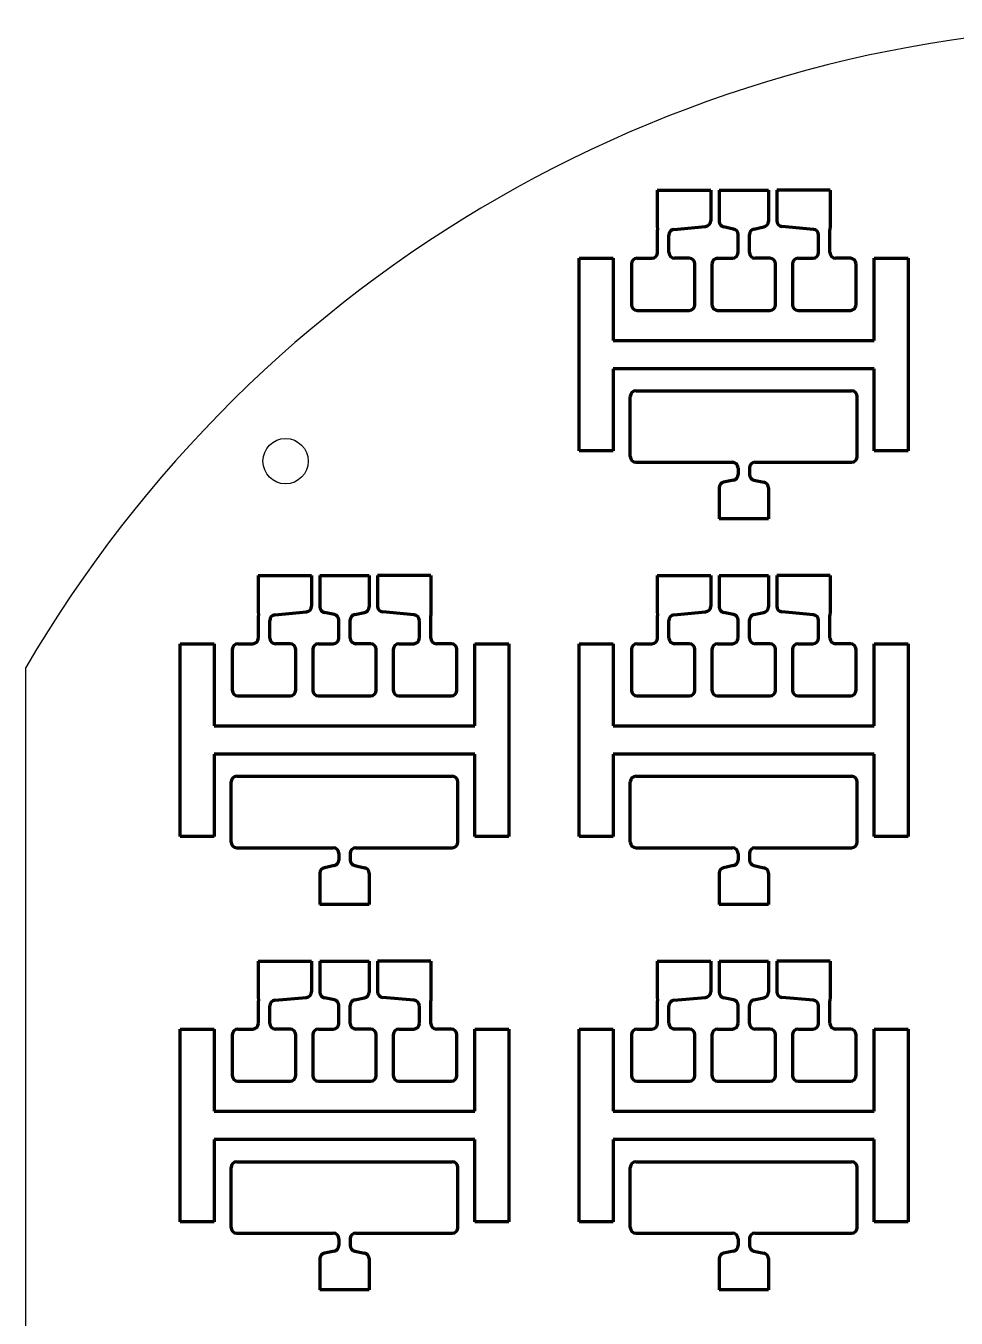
# Model space of a CAD drawing. Header units: millimetres. Extents: x 2372 to 2569, y 1689 to 1917.
# Drawn here: x 2372.4 to 2454.5, y 1803.3 to 1917.3 of the extents above; entities that cross this region are included whole.
import ezdxf

# ---------------------------------------------------------------- set-up
doc = ezdxf.new("R2010")
doc.units = ezdxf.units.MM
doc.layers.add('mask_hole', color=100, linetype='Continuous')
doc.layers.add('mask_outline', color=10, linetype='Continuous')
doc.layers.add('mask_stencil', color=30, linetype='Continuous', lineweight=70)

msp = doc.modelspace()

# ---------------------------------------------------------------- linework, layer by layer
at = {"layer": 'mask_hole'}
msp.add_circle((2395.34, 1878.88), 2, dxfattribs=at)
at = {"layer": 'mask_outline'}
msp.add_line((2372.44, 1745.88), (2372.44, 1860.68), dxfattribs=at)
msp.add_arc((2470.94, 1803.28), 114, 30.2232, 149.7686, dxfattribs=at)
at = {"layer": 'mask_stencil'}
for p, q in [((2428.12, 1902.78), (2432.83, 1902.78)), ((2428.12, 1902.78), (2428.12, 1899.63)), ((2432.83, 1902.78), (2432.83, 1900.08)), ((2433.57, 1902.78), (2437.91, 1902.78)), ((2433.57, 1902.78), (2433.57, 1900.03)), ((2437.91, 1902.78), (2437.91, 1900.03)), ((2443.36, 1902.78), (2438.65, 1902.78)), ((2438.65, 1902.78), (2438.65, 1900.08)), ((2443.36, 1902.78), (2443.36, 1899.63)), ((2428.12, 1899.63), (2428.14, 1899.28)), ((2428.14, 1897.28), (2428.14, 1899.28)), ((2429.59, 1899.32), (2432.38, 1899.58)), ((2434.84, 1899.36), (2433.97, 1899.54)), ((2436.64, 1899.36), (2437.51, 1899.54)), ((2441.89, 1899.32), (2439.1, 1899.58)), ((2443.36, 1899.63), (2443.34, 1899.28)), ((2443.34, 1897.28), (2443.34, 1899.28)), ((2429.14, 1897.28), (2429.14, 1898.83)), ((2435.24, 1897.28), (2435.24, 1898.87)), ((2436.24, 1897.28), (2436.24, 1898.87)), ((2442.34, 1897.28), (2442.34, 1898.83)), ((2421.24, 1896.78), (2424.24, 1896.78)), ((2421.24, 1879.78), (2421.24, 1896.78)), ((2424.24, 1896.78), (2424.24, 1889.53)), ((2425.84, 1896.28), (2425.84, 1892.68)), ((2426.34, 1896.78), (2427.64, 1896.78)), ((2430.94, 1896.78), (2429.64, 1896.78)), ((2431.44, 1892.68), (2431.44, 1896.28)), ((2432.94, 1896.28), (2432.94, 1892.68)), ((2433.44, 1896.78), (2434.74, 1896.78)), ((2438.04, 1896.78), (2436.74, 1896.78)), ((2438.54, 1892.68), (2438.54, 1896.28)), ((2440.04, 1896.28), (2440.04, 1892.68)), ((2440.54, 1896.78), (2441.84, 1896.78)), ((2445.14, 1896.78), (2443.84, 1896.78)), ((2445.64, 1892.68), (2445.64, 1896.28)), ((2447.24, 1889.53), (2447.24, 1896.78)), ((2447.24, 1896.78), (2450.24, 1896.78)), ((2450.24, 1896.78), (2450.24, 1879.78)), ((2426.34, 1892.18), (2430.94, 1892.18)), ((2433.44, 1892.18), (2438.04, 1892.18)), ((2440.54, 1892.18), (2445.14, 1892.18)), ((2424.24, 1889.53), (2447.24, 1889.53)), ((2447.24, 1887.03), (2424.24, 1887.03)), ((2424.24, 1887.03), (2424.24, 1879.78)), ((2447.24, 1879.78), (2447.24, 1887.03)), ((2425.74, 1879.28), (2425.74, 1884.58)), ((2426.24, 1885.08), (2445.24, 1885.08)), ((2445.74, 1879.28), (2445.74, 1884.58)), ((2424.24, 1879.78), (2421.24, 1879.78)), ((2426.24, 1878.78), (2434.74, 1878.78)), ((2436.74, 1878.78), (2445.24, 1878.78)), ((2450.24, 1879.78), (2447.24, 1879.78)), ((2435.24, 1878.28), (2435.24, 1877.69)), ((2436.24, 1878.28), (2436.24, 1877.69)), ((2433.57, 1876.53), (2433.57, 1873.78)), ((2434.84, 1877.2), (2433.97, 1877.02)), ((2436.64, 1877.2), (2437.51, 1877.02)), ((2437.91, 1876.53), (2437.91, 1873.78)), ((2437.91, 1873.78), (2433.57, 1873.78)), ((2392.92, 1868.78), (2397.63, 1868.78)), ((2392.92, 1868.78), (2392.92, 1865.63)), ((2397.63, 1868.78), (2397.63, 1866.08)), ((2398.37, 1868.78), (2402.71, 1868.78)), ((2398.37, 1868.78), (2398.37, 1866.03)), ((2402.71, 1868.78), (2402.71, 1866.03)), ((2408.16, 1868.78), (2403.45, 1868.78)), ((2403.45, 1868.78), (2403.45, 1866.08)), ((2408.16, 1868.78), (2408.16, 1865.63)), ((2428.12, 1868.78), (2432.83, 1868.78)), ((2428.12, 1868.78), (2428.12, 1865.63)), ((2432.83, 1868.78), (2432.83, 1866.08)), ((2433.57, 1868.78), (2437.91, 1868.78)), ((2433.57, 1868.78), (2433.57, 1866.03)), ((2437.91, 1868.78), (2437.91, 1866.03)), ((2443.36, 1868.78), (2438.65, 1868.78)), ((2438.65, 1868.78), (2438.65, 1866.08)), ((2443.36, 1868.78), (2443.36, 1865.63)), ((2392.92, 1865.63), (2392.94, 1865.28)), ((2392.94, 1863.28), (2392.94, 1865.28)), ((2394.39, 1865.32), (2397.18, 1865.58)), ((2399.64, 1865.36), (2398.77, 1865.54)), ((2401.44, 1865.36), (2402.31, 1865.54)), ((2406.69, 1865.32), (2403.9, 1865.58)), ((2408.16, 1865.63), (2408.14, 1865.28)), ((2408.14, 1863.28), (2408.14, 1865.28)), ((2428.12, 1865.63), (2428.14, 1865.28)), ((2428.14, 1863.28), (2428.14, 1865.28)), ((2429.59, 1865.32), (2432.38, 1865.58)), ((2434.84, 1865.36), (2433.97, 1865.54)), ((2436.64, 1865.36), (2437.51, 1865.54)), ((2441.89, 1865.32), (2439.1, 1865.58)), ((2443.36, 1865.63), (2443.34, 1865.28)), ((2443.34, 1863.28), (2443.34, 1865.28)), ((2393.94, 1863.28), (2393.94, 1864.83)), ((2400.04, 1863.28), (2400.04, 1864.87)), ((2401.04, 1863.28), (2401.04, 1864.87)), ((2407.14, 1863.28), (2407.14, 1864.83)), ((2429.14, 1863.28), (2429.14, 1864.83)), ((2435.24, 1863.28), (2435.24, 1864.87)), ((2436.24, 1863.28), (2436.24, 1864.87)), ((2442.34, 1863.28), (2442.34, 1864.83)), ((2386.04, 1862.78), (2389.04, 1862.78)), ((2386.04, 1845.78), (2386.04, 1862.78)), ((2389.04, 1862.78), (2389.04, 1855.53)), ((2391.14, 1862.78), (2392.44, 1862.78)), ((2395.74, 1862.78), (2394.44, 1862.78)), ((2398.24, 1862.78), (2399.54, 1862.78)), ((2402.84, 1862.78), (2401.54, 1862.78)), ((2405.34, 1862.78), (2406.64, 1862.78)), ((2409.94, 1862.78), (2408.64, 1862.78)), ((2412.04, 1855.53), (2412.04, 1862.78)), ((2412.04, 1862.78), (2415.04, 1862.78)), ((2415.04, 1862.78), (2415.04, 1845.78)), ((2421.24, 1862.78), (2424.24, 1862.78)), ((2421.24, 1845.78), (2421.24, 1862.78)), ((2424.24, 1862.78), (2424.24, 1855.53)), ((2426.34, 1862.78), (2427.64, 1862.78)), ((2430.94, 1862.78), (2429.64, 1862.78)), ((2433.44, 1862.78), (2434.74, 1862.78)), ((2438.04, 1862.78), (2436.74, 1862.78)), ((2440.54, 1862.78), (2441.84, 1862.78)), ((2445.14, 1862.78), (2443.84, 1862.78)), ((2447.24, 1855.53), (2447.24, 1862.78)), ((2447.24, 1862.78), (2450.24, 1862.78)), ((2450.24, 1862.78), (2450.24, 1845.78)), ((2390.64, 1862.28), (2390.64, 1858.68)), ((2396.24, 1858.68), (2396.24, 1862.28)), ((2397.74, 1862.28), (2397.74, 1858.68)), ((2403.34, 1858.68), (2403.34, 1862.28)), ((2404.84, 1862.28), (2404.84, 1858.68)), ((2410.44, 1858.68), (2410.44, 1862.28)), ((2425.84, 1862.28), (2425.84, 1858.68)), ((2431.44, 1858.68), (2431.44, 1862.28)), ((2432.94, 1862.28), (2432.94, 1858.68)), ((2438.54, 1858.68), (2438.54, 1862.28)), ((2440.04, 1862.28), (2440.04, 1858.68)), ((2445.64, 1858.68), (2445.64, 1862.28)), ((2391.14, 1858.18), (2395.74, 1858.18)), ((2398.24, 1858.18), (2402.84, 1858.18)), ((2405.34, 1858.18), (2409.94, 1858.18)), ((2426.34, 1858.18), (2430.94, 1858.18)), ((2433.44, 1858.18), (2438.04, 1858.18)), ((2440.54, 1858.18), (2445.14, 1858.18)), ((2389.04, 1855.53), (2412.04, 1855.53)), ((2424.24, 1855.53), (2447.24, 1855.53)), ((2412.04, 1853.03), (2389.04, 1853.03)), ((2389.04, 1853.03), (2389.04, 1845.78)), ((2412.04, 1845.78), (2412.04, 1853.03)), ((2447.24, 1853.03), (2424.24, 1853.03)), ((2424.24, 1853.03), (2424.24, 1845.78)), ((2447.24, 1845.78), (2447.24, 1853.03)), ((2390.54, 1845.28), (2390.54, 1850.58)), ((2391.04, 1851.08), (2410.04, 1851.08)), ((2410.54, 1845.28), (2410.54, 1850.58)), ((2425.74, 1845.28), (2425.74, 1850.58)), ((2426.24, 1851.08), (2445.24, 1851.08)), ((2445.74, 1845.28), (2445.74, 1850.58)), ((2389.04, 1845.78), (2386.04, 1845.78)), ((2415.04, 1845.78), (2412.04, 1845.78)), ((2424.24, 1845.78), (2421.24, 1845.78)), ((2450.24, 1845.78), (2447.24, 1845.78)), ((2391.04, 1844.78), (2399.54, 1844.78)), ((2401.54, 1844.78), (2410.04, 1844.78)), ((2426.24, 1844.78), (2434.74, 1844.78)), ((2436.74, 1844.78), (2445.24, 1844.78)), ((2400.04, 1844.28), (2400.04, 1843.69)), ((2401.04, 1844.28), (2401.04, 1843.69)), ((2435.24, 1844.28), (2435.24, 1843.69)), ((2436.24, 1844.28), (2436.24, 1843.69)), ((2398.37, 1842.53), (2398.37, 1839.78)), ((2399.64, 1843.2), (2398.77, 1843.02)), ((2401.44, 1843.2), (2402.31, 1843.02)), ((2402.71, 1842.53), (2402.71, 1839.78)), ((2433.57, 1842.53), (2433.57, 1839.78)), ((2434.84, 1843.2), (2433.97, 1843.02)), ((2436.64, 1843.2), (2437.51, 1843.02)), ((2437.91, 1842.53), (2437.91, 1839.78)), ((2402.71, 1839.78), (2398.37, 1839.78)), ((2437.91, 1839.78), (2433.57, 1839.78)), ((2392.92, 1834.78), (2397.63, 1834.78)), ((2392.92, 1834.78), (2392.92, 1831.63)), ((2397.63, 1834.78), (2397.63, 1832.08)), ((2398.37, 1834.78), (2402.71, 1834.78)), ((2398.37, 1834.78), (2398.37, 1832.03)), ((2402.71, 1834.78), (2402.71, 1832.03)), ((2408.16, 1834.78), (2403.45, 1834.78)), ((2403.45, 1834.78), (2403.45, 1832.08)), ((2408.16, 1834.78), (2408.16, 1831.63)), ((2428.12, 1834.78), (2432.83, 1834.78)), ((2428.12, 1834.78), (2428.12, 1831.63)), ((2432.83, 1834.78), (2432.83, 1832.08)), ((2433.57, 1834.78), (2437.91, 1834.78)), ((2433.57, 1834.78), (2433.57, 1832.03)), ((2437.91, 1834.78), (2437.91, 1832.03)), ((2443.36, 1834.78), (2438.65, 1834.78)), ((2438.65, 1834.78), (2438.65, 1832.08)), ((2443.36, 1834.78), (2443.36, 1831.63)), ((2392.92, 1831.63), (2392.94, 1831.28)), ((2392.94, 1829.28), (2392.94, 1831.28)), ((2394.39, 1831.32), (2397.18, 1831.58)), ((2399.64, 1831.36), (2398.77, 1831.54)), ((2400.04, 1829.28), (2400.04, 1830.87)), ((2401.04, 1829.28), (2401.04, 1830.87)), ((2401.44, 1831.36), (2402.31, 1831.54)), ((2406.69, 1831.32), (2403.9, 1831.58)), ((2408.16, 1831.63), (2408.14, 1831.28)), ((2408.14, 1829.28), (2408.14, 1831.28)), ((2428.12, 1831.63), (2428.14, 1831.28)), ((2428.14, 1829.28), (2428.14, 1831.28)), ((2429.59, 1831.32), (2432.38, 1831.58)), ((2434.84, 1831.36), (2433.97, 1831.54)), ((2435.24, 1829.28), (2435.24, 1830.87)), ((2436.24, 1829.28), (2436.24, 1830.87)), ((2436.64, 1831.36), (2437.51, 1831.54)), ((2441.89, 1831.32), (2439.1, 1831.58)), ((2443.36, 1831.63), (2443.34, 1831.28)), ((2443.34, 1829.28), (2443.34, 1831.28)), ((2393.94, 1829.28), (2393.94, 1830.83)), ((2407.14, 1829.28), (2407.14, 1830.83)), ((2429.14, 1829.28), (2429.14, 1830.83)), ((2442.34, 1829.28), (2442.34, 1830.83)), ((2386.04, 1828.78), (2389.04, 1828.78)), ((2386.04, 1811.78), (2386.04, 1828.78)), ((2389.04, 1828.78), (2389.04, 1821.53)), ((2391.14, 1828.78), (2392.44, 1828.78)), ((2395.74, 1828.78), (2394.44, 1828.78)), ((2398.24, 1828.78), (2399.54, 1828.78)), ((2402.84, 1828.78), (2401.54, 1828.78)), ((2405.34, 1828.78), (2406.64, 1828.78)), ((2409.94, 1828.78), (2408.64, 1828.78)), ((2412.04, 1821.53), (2412.04, 1828.78)), ((2412.04, 1828.78), (2415.04, 1828.78)), ((2415.04, 1828.78), (2415.04, 1811.78)), ((2421.24, 1828.78), (2424.24, 1828.78)), ((2421.24, 1811.78), (2421.24, 1828.78)), ((2424.24, 1828.78), (2424.24, 1821.53)), ((2426.34, 1828.78), (2427.64, 1828.78)), ((2430.94, 1828.78), (2429.64, 1828.78)), ((2433.44, 1828.78), (2434.74, 1828.78)), ((2438.04, 1828.78), (2436.74, 1828.78)), ((2440.54, 1828.78), (2441.84, 1828.78)), ((2445.14, 1828.78), (2443.84, 1828.78)), ((2447.24, 1821.53), (2447.24, 1828.78)), ((2447.24, 1828.78), (2450.24, 1828.78)), ((2450.24, 1828.78), (2450.24, 1811.78)), ((2390.64, 1828.28), (2390.64, 1824.68)), ((2396.24, 1824.68), (2396.24, 1828.28)), ((2397.74, 1828.28), (2397.74, 1824.68)), ((2403.34, 1824.68), (2403.34, 1828.28)), ((2404.84, 1828.28), (2404.84, 1824.68)), ((2410.44, 1824.68), (2410.44, 1828.28)), ((2425.84, 1828.28), (2425.84, 1824.68)), ((2431.44, 1824.68), (2431.44, 1828.28)), ((2432.94, 1828.28), (2432.94, 1824.68)), ((2438.54, 1824.68), (2438.54, 1828.28)), ((2440.04, 1828.28), (2440.04, 1824.68)), ((2445.64, 1824.68), (2445.64, 1828.28)), ((2391.14, 1824.18), (2395.74, 1824.18)), ((2398.24, 1824.18), (2402.84, 1824.18)), ((2405.34, 1824.18), (2409.94, 1824.18)), ((2426.34, 1824.18), (2430.94, 1824.18)), ((2433.44, 1824.18), (2438.04, 1824.18)), ((2440.54, 1824.18), (2445.14, 1824.18)), ((2389.04, 1821.53), (2412.04, 1821.53)), ((2424.24, 1821.53), (2447.24, 1821.53)), ((2412.04, 1819.03), (2389.04, 1819.03)), ((2389.04, 1819.03), (2389.04, 1811.78)), ((2412.04, 1811.78), (2412.04, 1819.03)), ((2447.24, 1819.03), (2424.24, 1819.03)), ((2424.24, 1819.03), (2424.24, 1811.78)), ((2447.24, 1811.78), (2447.24, 1819.03)), ((2390.54, 1811.28), (2390.54, 1816.58)), ((2391.04, 1817.08), (2410.04, 1817.08)), ((2410.54, 1811.28), (2410.54, 1816.58)), ((2425.74, 1811.28), (2425.74, 1816.58)), ((2426.24, 1817.08), (2445.24, 1817.08)), ((2445.74, 1811.28), (2445.74, 1816.58)), ((2389.04, 1811.78), (2386.04, 1811.78)), ((2415.04, 1811.78), (2412.04, 1811.78)), ((2424.24, 1811.78), (2421.24, 1811.78)), ((2450.24, 1811.78), (2447.24, 1811.78)), ((2391.04, 1810.78), (2399.54, 1810.78)), ((2401.54, 1810.78), (2410.04, 1810.78)), ((2426.24, 1810.78), (2434.74, 1810.78)), ((2436.74, 1810.78), (2445.24, 1810.78)), ((2399.64, 1809.2), (2398.77, 1809.02)), ((2400.04, 1810.28), (2400.04, 1809.69)), ((2401.04, 1810.28), (2401.04, 1809.69)), ((2401.44, 1809.2), (2402.31, 1809.02)), ((2434.84, 1809.2), (2433.97, 1809.02)), ((2435.24, 1810.28), (2435.24, 1809.69)), ((2436.24, 1810.28), (2436.24, 1809.69)), ((2436.64, 1809.2), (2437.51, 1809.02)), ((2398.37, 1808.53), (2398.37, 1805.78)), ((2402.71, 1808.53), (2402.71, 1805.78)), ((2433.57, 1808.53), (2433.57, 1805.78)), ((2437.91, 1808.53), (2437.91, 1805.78)), ((2402.71, 1805.78), (2398.37, 1805.78)), ((2437.91, 1805.78), (2433.57, 1805.78))]:
    msp.add_line(p, q, dxfattribs=at)
for centre, start, end in [((2429.64, 1898.83), 95.3386, 179.9989), ((2432.33, 1900.08), 275.3386, 360), ((2434.07, 1900.03), 180, 258.3428), ((2434.74, 1898.87), 0, 78.3428), ((2436.74, 1898.87), 101.6572, 179.9988), ((2437.41, 1900.03), 281.6572, 0), ((2439.15, 1900.08), 180, 264.6614), ((2441.84, 1898.83), 0.0011, 84.6614), ((2427.64, 1897.28), 270, 0), ((2429.64, 1897.28), 180, 270), ((2434.74, 1897.28), 270, 0), ((2436.74, 1897.28), 180, 270), ((2441.84, 1897.28), 270, 0), ((2443.84, 1897.28), 180, 270), ((2426.34, 1896.28), 90, 180), ((2430.94, 1896.28), 0, 90), ((2433.44, 1896.28), 90, 180), ((2438.04, 1896.28), 0, 90), ((2440.54, 1896.28), 90, 180), ((2445.14, 1896.28), 0, 90), ((2426.34, 1892.68), 180, 270), ((2430.94, 1892.68), 270, 0), ((2433.44, 1892.68), 180, 270), ((2438.04, 1892.68), 270, 0), ((2440.54, 1892.68), 180, 270), ((2445.14, 1892.68), 270, 0), ((2426.24, 1884.58), 90, 180), ((2445.24, 1884.58), 0, 90), ((2426.24, 1879.28), 180, 270), ((2434.74, 1878.28), 0, 90), ((2436.74, 1878.28), 90, 180), ((2445.24, 1879.28), 270, 0), ((2434.74, 1877.69), 281.6572, 0), ((2436.74, 1877.69), 180.0012, 258.3428), ((2434.07, 1876.53), 101.6572, 180), ((2437.41, 1876.53), 0, 78.3428), ((2394.44, 1864.83), 95.3386, 179.9989), ((2397.13, 1866.08), 275.3386, 360), ((2398.87, 1866.03), 180, 258.3428), ((2399.54, 1864.87), 0, 78.3428), ((2401.54, 1864.87), 101.6572, 179.9988), ((2402.21, 1866.03), 281.6572, 0), ((2403.95, 1866.08), 180, 264.6614), ((2406.64, 1864.83), 0.0011, 84.6614), ((2429.64, 1864.83), 95.3386, 179.9989), ((2432.33, 1866.08), 275.3386, 360), ((2434.07, 1866.03), 180, 258.3428), ((2434.74, 1864.87), 0, 78.3428), ((2436.74, 1864.87), 101.6572, 179.9988), ((2437.41, 1866.03), 281.6572, 0), ((2439.15, 1866.08), 180, 264.6614), ((2441.84, 1864.83), 0.0011, 84.6614), ((2391.14, 1862.28), 90, 180), ((2392.44, 1863.28), 270, 0), ((2394.44, 1863.28), 180, 270), ((2395.74, 1862.28), 0, 90), ((2398.24, 1862.28), 90, 180), ((2399.54, 1863.28), 270, 0), ((2401.54, 1863.28), 180, 270), ((2402.84, 1862.28), 0, 90), ((2405.34, 1862.28), 90, 180), ((2406.64, 1863.28), 270, 0), ((2408.64, 1863.28), 180, 270), ((2409.94, 1862.28), 0, 90), ((2426.34, 1862.28), 90, 180), ((2427.64, 1863.28), 270, 0), ((2429.64, 1863.28), 180, 270), ((2430.94, 1862.28), 0, 90), ((2433.44, 1862.28), 90, 180), ((2434.74, 1863.28), 270, 0), ((2436.74, 1863.28), 180, 270), ((2438.04, 1862.28), 0, 90), ((2440.54, 1862.28), 90, 180), ((2441.84, 1863.28), 270, 0), ((2443.84, 1863.28), 180, 270), ((2445.14, 1862.28), 0, 90), ((2391.14, 1858.68), 180, 270), ((2395.74, 1858.68), 270, 0), ((2398.24, 1858.68), 180, 270), ((2402.84, 1858.68), 270, 0), ((2405.34, 1858.68), 180, 270), ((2409.94, 1858.68), 270, 0), ((2426.34, 1858.68), 180, 270), ((2430.94, 1858.68), 270, 0), ((2433.44, 1858.68), 180, 270), ((2438.04, 1858.68), 270, 0), ((2440.54, 1858.68), 180, 270), ((2445.14, 1858.68), 270, 0), ((2391.04, 1850.58), 90, 180), ((2410.04, 1850.58), 0, 90), ((2426.24, 1850.58), 90, 180), ((2445.24, 1850.58), 0, 90), ((2391.04, 1845.28), 180, 270), ((2399.54, 1844.28), 0, 90), ((2401.54, 1844.28), 90, 180), ((2410.04, 1845.28), 270, 0), ((2426.24, 1845.28), 180, 270), ((2434.74, 1844.28), 0, 90), ((2436.74, 1844.28), 90, 180), ((2445.24, 1845.28), 270, 0), ((2399.54, 1843.69), 281.6572, 0), ((2401.54, 1843.69), 180.0012, 258.3428), ((2434.74, 1843.69), 281.6572, 0), ((2436.74, 1843.69), 180.0012, 258.3428), ((2398.87, 1842.53), 101.6572, 180), ((2402.21, 1842.53), 0, 78.3428), ((2434.07, 1842.53), 101.6572, 180), ((2437.41, 1842.53), 0, 78.3428), ((2397.13, 1832.08), 275.3386, 360), ((2398.87, 1832.03), 180, 258.3428), ((2402.21, 1832.03), 281.6572, 0), ((2403.95, 1832.08), 180, 264.6614), ((2432.33, 1832.08), 275.3386, 360), ((2434.07, 1832.03), 180, 258.3428), ((2437.41, 1832.03), 281.6572, 0), ((2439.15, 1832.08), 180, 264.6614), ((2394.44, 1830.83), 95.3386, 179.9989), ((2399.54, 1830.87), 0, 78.3428), ((2401.54, 1830.87), 101.6572, 179.9988), ((2406.64, 1830.83), 0.0011, 84.6614), ((2429.64, 1830.83), 95.3386, 179.9989), ((2434.74, 1830.87), 0, 78.3428), ((2436.74, 1830.87), 101.6572, 179.9988), ((2441.84, 1830.83), 0.0011, 84.6614), ((2391.14, 1828.28), 90, 180), ((2392.44, 1829.28), 270, 0), ((2394.44, 1829.28), 180, 270), ((2395.74, 1828.28), 0, 90), ((2398.24, 1828.28), 90, 180), ((2399.54, 1829.28), 270, 0), ((2401.54, 1829.28), 180, 270), ((2402.84, 1828.28), 0, 90), ((2405.34, 1828.28), 90, 180), ((2406.64, 1829.28), 270, 0), ((2408.64, 1829.28), 180, 270), ((2409.94, 1828.28), 0, 90), ((2426.34, 1828.28), 90, 180), ((2427.64, 1829.28), 270, 0), ((2429.64, 1829.28), 180, 270), ((2430.94, 1828.28), 0, 90), ((2433.44, 1828.28), 90, 180), ((2434.74, 1829.28), 270, 0), ((2436.74, 1829.28), 180, 270), ((2438.04, 1828.28), 0, 90), ((2440.54, 1828.28), 90, 180), ((2441.84, 1829.28), 270, 0), ((2443.84, 1829.28), 180, 270), ((2445.14, 1828.28), 0, 90), ((2391.14, 1824.68), 180, 270), ((2395.74, 1824.68), 270, 0), ((2398.24, 1824.68), 180, 270), ((2402.84, 1824.68), 270, 0), ((2405.34, 1824.68), 180, 270), ((2409.94, 1824.68), 270, 0), ((2426.34, 1824.68), 180, 270), ((2430.94, 1824.68), 270, 0), ((2433.44, 1824.68), 180, 270), ((2438.04, 1824.68), 270, 0), ((2440.54, 1824.68), 180, 270), ((2445.14, 1824.68), 270, 0), ((2391.04, 1816.58), 90, 180), ((2410.04, 1816.58), 0, 90), ((2426.24, 1816.58), 90, 180), ((2445.24, 1816.58), 0, 90), ((2391.04, 1811.28), 180, 270), ((2399.54, 1810.28), 0, 90), ((2401.54, 1810.28), 90, 180), ((2410.04, 1811.28), 270, 0), ((2426.24, 1811.28), 180, 270), ((2434.74, 1810.28), 0, 90), ((2436.74, 1810.28), 90, 180), ((2445.24, 1811.28), 270, 0), ((2399.54, 1809.69), 281.6572, 0), ((2401.54, 1809.69), 180.0012, 258.3428), ((2434.74, 1809.69), 281.6572, 0), ((2436.74, 1809.69), 180.0012, 258.3428), ((2398.87, 1808.53), 101.6572, 180), ((2402.21, 1808.53), 0, 78.3428), ((2434.07, 1808.53), 101.6572, 180), ((2437.41, 1808.53), 0, 78.3428)]:
    msp.add_arc(centre, 0.5, start, end, dxfattribs=at)

doc.saveas('drawing.dxf')
